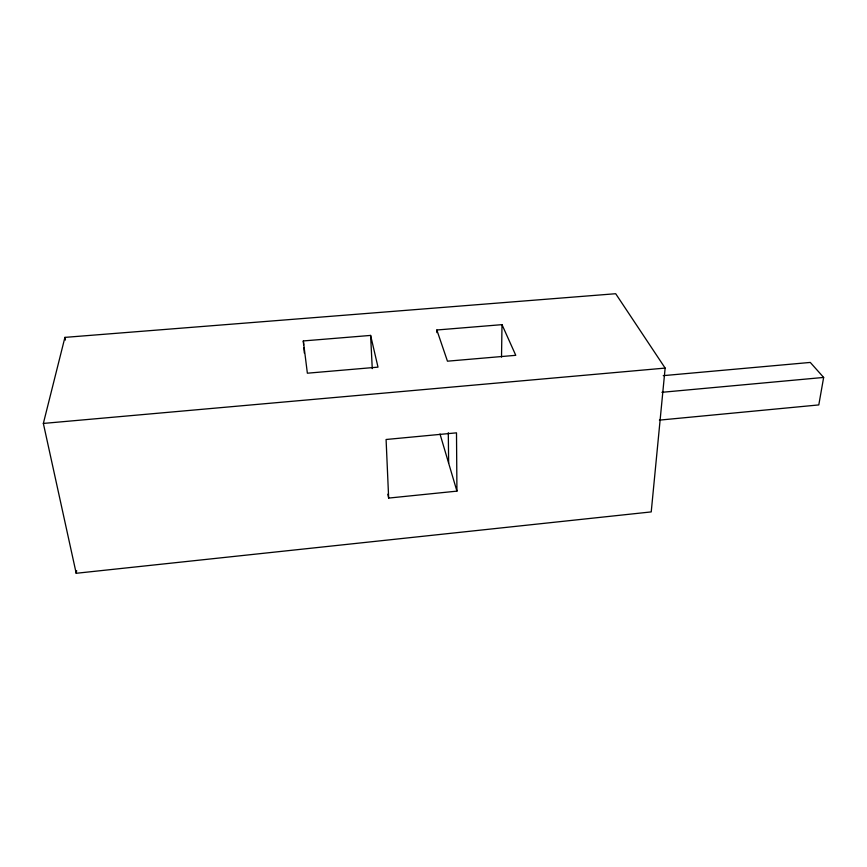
<?xml version="1.0" encoding="UTF-8"?>
<svg xmlns="http://www.w3.org/2000/svg" width="867" height="867" viewBox="0 0 867 867"><rect width="100%" height="100%" fill="white"/><g stroke="black" fill="none" stroke-linecap="round" stroke-linejoin="round"><path stroke-width="1.3" d="M501.516 357.074L502.004 324.648L436.838 329.991L436.881 332.635M665.141 368.085L651.225 511.909L76.198 573.282L43.35 423.432L64.927 337.382L615.689 293.718L665.141 368.085L43.35 423.432M76.198 573.282L76.654 570.627M663.244 375.649L810.277 362.428L823.65 377.438L818.795 404.922L659.397 420.127M388.654 498.081L456.931 491.134L456.497 432.839L386.086 439.493L388.654 498.081L387.852 494.201M661.911 392.307L823.65 377.438M303.331 340.937L370.621 335.421L378.001 367.142L307.362 373.2L303.331 340.937L303.656 344.968M502.004 324.648L515.767 355.318L447.459 361.181L436.838 329.991M440.002 434.009L456.931 491.134M64.927 337.382L65.448 340.027M303.883 347.656L304.328 353.032M370.621 335.421L372.257 368.627M448.293 432.72L448.651 463.216"/></g></svg>
